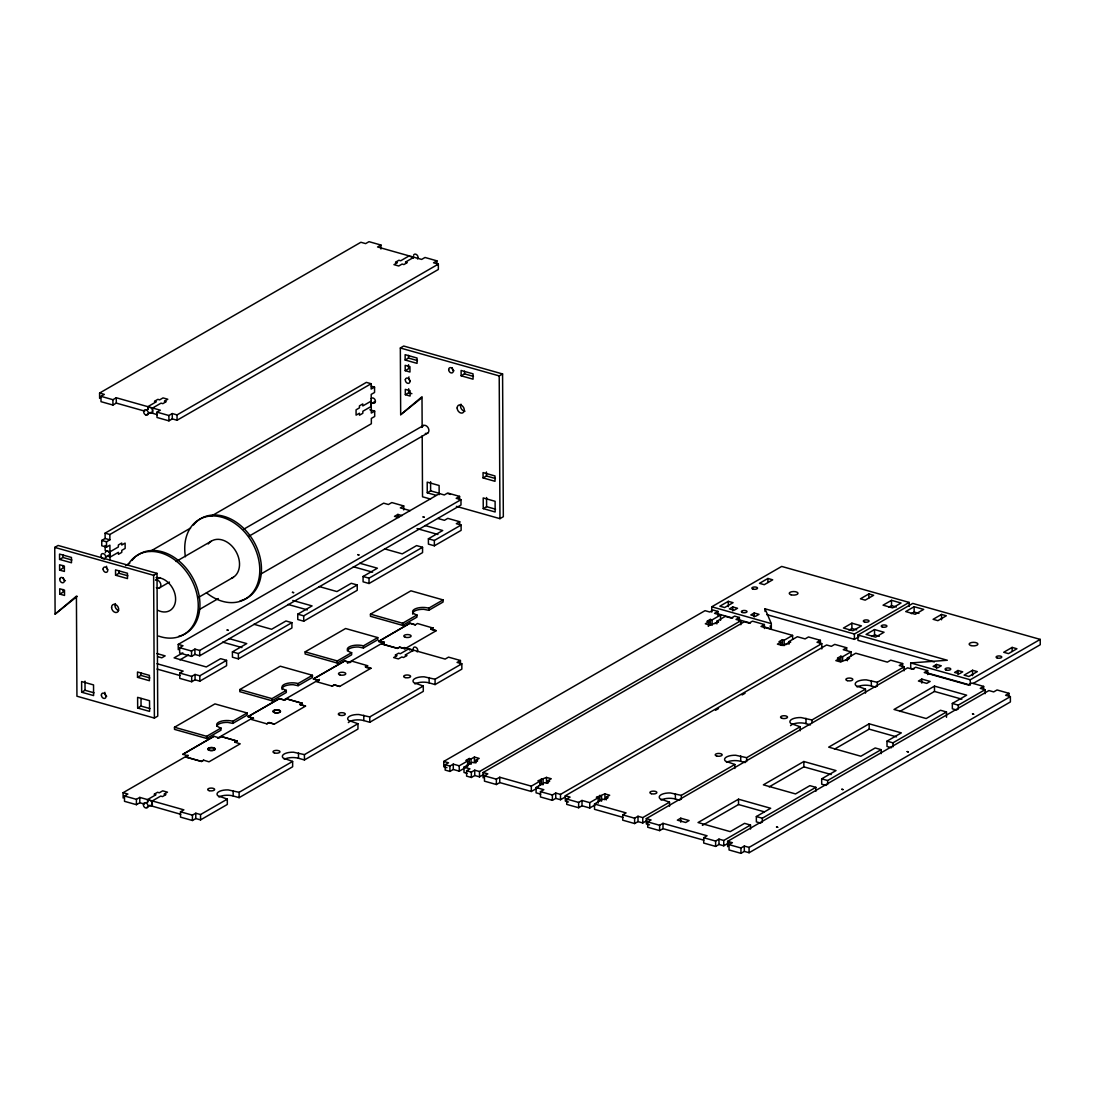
<?xml version="1.0" encoding="UTF-8"?>
<svg xmlns="http://www.w3.org/2000/svg" width="1095" height="1095" viewBox="0 0 1095 1095"><rect width="100%" height="100%" fill="white"/><g stroke="black" fill="none" stroke-linecap="round" stroke-linejoin="round"><path stroke-width="1.5" d="M55.106 614.117L76.417 596.145L76.937 696.215L154.381 718.074L157.748 716.13L157.009 573.369L58.117 545.461L54.75 547.404L55.106 614.117L77.28 596.31M456.396 506.369L499.963 518.66L503.33 516.717L502.578 373.956L403.699 346.034L400.332 347.991L400.674 414.704L421.999 396.732L422.15 427.269M421.602 397.964L400.674 414.704M99.618 398.388L99.59 393.05L360.885 242.269L365.648 243.61L369.015 241.666L380.937 245.034L380.95 249.03M144.718 411.118L116.303 403.097L112.936 405.041L101.014 401.673L100.986 396.335L104.353 394.392L99.59 393.05M100.986 396.335L112.908 399.702L116.275 397.759L160.349 410.201L156.982 412.144L157.009 417.482L168.931 420.85L172.298 418.892L177.061 420.247L438.356 269.466L438.328 264.128L433.552 262.786L436.932 260.843L436.946 264.839M380.937 245.034L377.57 246.977L421.643 259.419L425.011 257.476L436.932 260.843M409.133 255.888L400.702 260.761L398.922 260.254L395.541 262.198L397.334 262.704L393.967 264.648L398.731 265.989L402.098 264.046L403.891 264.552L407.258 262.608L405.465 262.102L413.896 257.229M146.046 415.005L150.261 412.678M156.982 412.144L168.89 415.511L172.271 413.554L177.034 414.909L438.328 264.128M59.568 559.422L71.49 562.775L71.462 557.451L59.541 554.084L59.568 559.422L62.949 557.478L71.873 559.997M109.993 560.517L109.911 545.173L106.53 547.117L101.767 545.775L101.739 540.437L105.12 538.494L105.093 533.155L366.373 382.374L371.137 383.729L371.164 389.053L374.545 387.11L374.572 392.448L371.191 394.392L371.301 413.075L374.668 411.131L374.695 416.47L371.328 418.413L371.356 423.751L210.993 516.279M405.15 360.009L417.058 363.362L417.031 358.024L405.123 354.671L405.15 360.009L408.517 358.065L417.455 360.583M105.093 533.155L109.856 534.497L371.137 383.729M101.739 540.437L106.502 541.779L109.883 539.835L109.856 534.497M59.623 570.098L64.386 571.439L64.359 566.101L59.595 564.76L59.623 570.098L63.004 568.141L62.99 565.485M405.205 370.685L409.968 372.026L409.941 366.688L405.177 365.347L405.205 370.685L408.572 368.728L408.558 364.731M371.232 401.071L362.801 405.93L362.787 403.932L359.42 405.875L359.434 407.874L356.067 409.817L356.094 415.156L359.461 413.212L359.475 415.21L362.842 413.267L362.828 411.268L371.26 406.409M105.654 556.917L109.952 554.508M375.366 401.276L371.246 403.74M109.965 557.177L118.397 552.318L118.411 554.316L121.778 552.373L121.764 550.374L125.145 548.431L125.117 543.093L121.737 545.036L121.737 543.038L118.356 544.981L118.37 546.98L109.938 551.839L105.175 550.498L105.147 545.502M59.76 594.106L64.523 595.447L64.495 590.123L59.719 588.768L59.76 594.106L63.127 592.162L63.113 589.493M405.328 394.693L410.091 396.034L410.064 390.696L405.301 389.355L405.328 394.693L408.695 392.749L411.884 393.653M125.555 565.581L129.785 563.145M150.07 551.442L190.571 528.064M115.564 575.217L127.485 578.584L127.458 573.246L115.536 569.893L115.564 575.217L118.944 573.274L127.869 575.806M461.146 375.804L473.054 379.171L473.026 373.833L461.118 370.466L461.146 375.804L464.513 373.86L473.451 376.393M176.131 561.489L211.171 541.272M54.75 547.404L153.628 575.313L157.009 573.369M400.332 347.991L499.211 375.9L502.578 373.956M155.49 580.117L159.925 577.558M243.596 529.282L423.519 425.449M159.09 588.07L169.465 582.088M248.674 536.372L427.858 432.963M198.318 597.514L233.344 577.298M199.139 609.641L218.329 598.568M261.144 573.862L383.661 503.166L388.424 504.508L391.805 502.564L403.713 505.931L403.74 509.928M403.713 505.931L400.346 507.875L410.132 510.64M81.673 692.232L93.595 695.585L93.54 684.909L81.619 681.555L81.673 692.232L85.054 690.274L93.992 692.807M439.163 494.653L439.109 485.496L427.201 482.142L427.255 492.805L430.622 490.861L439.56 493.393M402.043 515.594L397.868 514.417L394.501 516.361L398.662 517.538M178.266 649.732L178.239 644.394L439.519 493.612L444.296 494.967L447.663 493.024L459.571 496.377L459.599 500.388M459.571 496.377L456.204 498.321L460.968 499.676L460.995 505.014L199.714 655.782L194.937 654.44L191.57 656.384L179.662 653.017L179.635 647.692L183.002 645.735L178.239 644.394M137.518 677.34L149.426 680.707L149.399 675.369L137.491 672.001L137.518 677.34L140.885 675.396L149.823 677.914M483.087 477.926L495.008 481.294L494.981 475.955L483.059 472.588L483.087 477.926L486.467 475.983L495.392 478.501M182.797 652.866L174.119 657.862L206.284 666.951L220.615 658.67L226.569 660.353L226.597 665.692L199.837 681.131L195.074 679.79L191.707 681.733L179.785 678.38L179.758 673.042L183.139 671.098L157.009 663.721M179.635 647.692L191.543 651.046L194.91 649.102L199.687 650.444L460.968 499.676M179.936 659.861L188.6 654.865M253.917 624.259L271.615 629.255L285.946 620.988L291.9 622.658L291.927 627.996L238.409 658.889L232.441 657.205L232.414 651.867L246.745 643.6L229.06 638.604M319.247 586.564L336.931 591.56L351.262 583.293L357.216 584.963L357.244 590.301L303.726 621.193L297.772 619.51L297.744 614.172L312.075 605.905L292.776 600.457M384.564 548.869L402.262 553.865L416.593 545.597L422.547 547.281L422.574 552.605L369.042 583.498L363.088 581.815L363.061 576.476L377.392 568.209L359.707 563.213M459.722 524.395L459.708 521.726L456.341 523.684L461.104 525.025L461.132 530.363L434.373 545.803L428.419 544.119L428.391 538.781L442.708 530.514L425.024 525.518M179.758 673.042L191.68 676.395L195.047 674.452L199.81 675.793L226.569 660.353M137.669 708.027L149.591 711.394L149.536 700.718L137.614 697.351L137.669 708.027L141.05 706.083L149.988 708.602M483.251 508.614L495.159 511.981L495.104 501.305L483.196 497.938L483.251 508.614L486.618 506.67L495.556 509.189M232.414 651.867L238.368 653.551L291.9 622.658M297.744 614.172L303.698 615.855L357.216 584.963M363.061 576.476L369.015 578.16L422.547 547.281M428.391 538.781L434.345 540.465L461.104 525.025M247.114 712.982L232.783 721.249A10.211 4.134 -0.3 0 0 218.548 722.303A10.211 4.134 -0.3 0 0 220.985 728.052L220.998 730.187L206.668 738.454L174.502 729.379L174.488 727.244L214.948 703.893L247.114 712.982L247.128 715.117L232.797 723.384L227.828 722.399A10.211 4.134 -0.3 0 0 216.714 726.19M312.431 675.286L298.1 683.554A10.211 4.134 -0.3 0 0 283.865 684.608A10.211 4.134 -0.3 0 0 286.301 690.356L286.315 692.492L271.984 700.773L239.819 691.684L239.805 689.549L280.265 666.212L312.431 675.286L312.445 677.422L298.114 685.689L293.159 684.703A10.211 4.134 -0.3 0 0 282.14 689.563M377.761 637.591L363.43 645.858A10.211 4.134 -0.3 0 0 349.182 646.912A10.211 4.134 -0.3 0 0 351.632 652.675L351.632 654.81L337.315 663.077L305.149 653.989L305.135 651.853L345.596 628.516L377.761 637.591L377.761 639.726L363.444 647.994L358.476 647.008A10.211 4.134 -0.3 0 0 347.361 650.8M443.078 599.896L428.747 608.163A10.211 4.134 -0.3 0 0 414.512 609.217A10.211 4.134 -0.3 0 0 416.949 614.979L416.962 617.115L402.632 625.382L370.466 616.293L370.452 614.158L410.912 590.821L443.078 599.896L443.092 602.031L428.761 610.298L423.806 609.313A10.211 4.134 -0.3 0 0 412.788 614.186M174.488 727.244L206.654 736.319L220.985 728.052M239.805 689.549L271.971 698.637L286.301 690.356M305.135 651.853L337.301 660.942L351.632 652.675M370.452 614.158L402.618 623.247L416.949 614.979M234.836 742.177L240.202 743.834L209.008 761.819L203.643 760.176L201.548 761.531L186.054 757.151L188.162 755.81L182.797 754.291L213.99 736.292L219.342 737.948L221.45 736.593L236.944 740.973L234.836 742.314L236.944 740.973M248.127 716.595L279.307 698.596L284.673 700.116L279.307 698.733L248.127 716.595L253.479 718.252L248.127 716.732M313.444 678.9L318.809 680.556L313.444 678.9L344.638 660.915L349.989 662.42L352.097 661.202L367.591 665.705C358.955 667.772 380.841 669.88 365.484 666.8M182.797 754.428L213.99 736.292M313.444 679.037L344.638 661.038L349.989 662.557M123.133 798.036L123.105 792.698L188.053 755.221M217.577 738.181L253.013 717.745M284.002 699.856L319.439 679.406M347.485 663.228L384.386 641.93M253.479 718.115L251.371 719.456L266.865 723.836L268.973 722.618L274.339 724.137L305.519 706.138L300.153 704.619L305.519 706.001M284.673 700.252L286.781 698.897L302.261 703.277L300.153 704.619L302.261 703.277M318.809 680.419L316.701 681.761L332.182 686.141L334.29 684.922L339.655 686.442L370.835 668.306M430.8 629.228L432.908 627.887L430.8 629.228L436.166 630.747L404.972 648.746L399.62 647.227L397.512 648.445L382.018 644.079C390.573 641.643 368.851 640.164 384.126 642.724M415.32 624.862L409.954 623.219L378.774 641.341L409.954 623.219L415.32 624.862L417.428 623.507L432.908 628.024M144.458 804.058L139.804 802.745L136.437 804.688L124.515 801.335L124.488 795.997L127.869 794.053L123.105 792.698M186.054 757.028L201.548 761.395L203.643 760.176M274.339 724.137L268.973 722.481L266.865 723.836M332.182 686.141L334.29 684.786L339.655 686.442M382.018 643.942L397.512 648.308L399.62 647.09L404.972 648.746M365.484 666.923L367.591 665.705M124.488 795.997L136.41 799.35L139.777 797.406L183.864 809.848L180.483 811.792L180.511 817.13L192.433 820.497L195.8 818.554L200.563 819.895L227.322 804.455L227.295 799.117L217.96 795.805A10.211 4.134 -0.3 0 1 228.184 789.906L239.107 792.315L292.625 761.422L292.652 766.76L239.134 797.653L233.18 795.969A10.211 4.134 -0.3 0 0 218.932 797.023M408.818 648.815L400.387 653.688L398.594 653.181L395.227 655.125L397.006 655.631L393.639 657.575L398.402 658.916L401.783 656.973L403.562 657.479L406.943 655.535L405.15 655.029L413.582 650.17M147.127 807.124L149.933 805.605M180.483 811.792L192.405 815.159L195.772 813.215L200.536 814.557L227.295 799.117M460.461 664.501L460.434 660.49L457.067 662.434L461.83 663.789L461.857 669.127L435.098 684.567L429.144 682.883A10.211 4.134 -0.3 0 0 414.895 683.937M292.625 761.422L283.29 758.11A10.211 4.134 -0.3 0 1 293.515 752.21L304.424 754.619L357.942 723.727L357.969 729.065L304.451 759.957L298.497 758.274A10.211 4.134 -0.3 0 0 284.262 759.328M357.942 723.727L348.607 720.414A10.211 4.134 -0.3 0 1 358.832 714.515L369.74 716.924L423.272 686.031L423.3 691.369L369.768 722.262L363.814 720.578A10.211 4.134 -0.3 0 0 348.333 722.59M423.272 686.031L413.937 682.719A10.211 4.134 -0.3 0 1 424.148 676.819L435.071 679.228L461.83 663.789M446.952 767.677L443.776 766.774L443.749 761.449L705.029 610.668L709.793 612.009L713.173 610.066L717.937 611.407L717.95 615.417M711.764 612.132L711.736 606.794L781.693 566.43L909.165 602.414L909.192 606.411M475.805 763.023L475.791 760.354L479.172 758.411L474.409 757.056L471.028 758.999L469.249 758.506L465.868 760.45L467.661 760.957L467.688 766.281L459.257 771.154L453.303 769.47L449.935 771.414L445.159 770.072L445.131 764.734L448.512 762.791L443.749 761.449M728.298 601.333L719.867 606.192L724.644 607.547L733.061 602.674L728.298 601.333L728.326 606.671M767.91 578.475L759.492 583.334L764.255 584.689L772.687 579.816L767.91 578.475L767.937 582.472M445.131 764.734L449.908 766.076L453.275 764.132L459.229 765.816L467.661 760.957M717.937 611.407L714.57 613.351L720.524 615.034L720.551 620.372M720.524 615.034L712.092 619.907L710.299 619.4L706.932 621.344L708.725 621.85L708.739 625.847M732.774 606.945L729.407 608.888L734.17 610.23L737.537 608.286L732.774 606.945L732.801 610.942M708.725 621.85L705.344 623.794L710.107 625.135L718.648 621.755L716.855 621.248L716.869 623.917M467.017 765.131L469.276 763.831L469.249 758.506M708.082 626.025L710.327 624.739L710.299 619.4M467.004 773.344L464.02 772.495L463.993 767.157L472.424 762.298L474.217 762.804L477.584 760.861L475.791 760.354M716.855 621.248L725.287 616.389L731.241 618.059L734.608 616.115L739.385 617.471L739.399 621.467M714.926 623.616L717.731 622.001M483.744 774.425L479.514 776.861L474.751 775.52L471.37 777.464L466.607 776.122L466.579 770.784L469.947 768.841L463.993 767.157M466.579 770.784L471.343 772.126L474.724 770.182L479.487 771.537L740.768 620.755L740.795 624.752M739.385 617.471L736.004 619.414L740.768 620.755M754.222 612.995L750.841 614.938L755.618 616.28L758.986 614.336L754.222 612.995L754.236 616.991M483.087 777.874L483.059 772.536L744.34 621.768L749.103 623.11L752.484 621.166L764.392 624.52L764.419 628.53M538.357 787.442L531.335 791.493L499.758 782.583L496.391 784.526L484.469 781.159L484.442 775.835L487.822 773.878L483.059 772.536M484.442 775.835L496.363 779.188L499.731 777.245L531.308 786.155L539.726 781.296L539.753 785.293M764.392 624.52L761.025 626.463L792.588 635.387L792.616 639.384M547.883 783.363L547.87 780.694L551.237 778.75L546.473 777.409L537.946 780.79L539.726 781.296M792.588 635.387L784.171 640.246L782.377 639.74L779.01 641.684L780.79 642.19L780.803 644.859M780.79 642.19L777.423 644.134L782.186 645.475L790.713 642.094L788.934 641.588L788.947 644.257M868.869 593.928L860.437 598.801L865.201 600.142L873.632 595.283L868.869 593.928L868.882 597.938M539.096 785.485L541.341 784.184L543.134 784.691L543.106 779.353M540.738 794.149L536.098 792.835L536.071 787.497L544.502 782.638L546.282 783.144L549.663 781.2L547.87 780.694M788.934 641.588L797.352 636.729L805.099 638.905L808.48 636.962L820.388 640.329L820.415 644.325M785.594 644.777L788.4 643.148M564.952 797.174L560.517 799.733L555.754 798.392L552.386 800.336L540.465 796.968L540.437 791.63L543.818 789.687L536.071 787.497M540.437 791.63L552.359 794.997L555.726 793.054L560.489 794.395L821.784 643.614L821.811 648.952M820.388 640.329L817.021 642.272L821.784 643.614M851.883 623.178L843.465 628.037L852.991 630.734L861.423 625.875L851.883 623.178L851.91 628.516L849.104 630.145M891.508 600.32L883.076 605.179L892.603 607.876L901.034 603.016L891.508 600.32L891.535 605.658L888.716 607.273M568.51 801.992L565.335 801.088L565.307 795.75L826.602 644.982L831.365 646.324L834.732 644.38L846.654 647.747L846.668 650.416M715.528 710.285L718.471 708.588M742.095 694.955L745.052 693.258M595.379 804.743L589.767 807.987L582.02 805.797L578.653 807.74L566.731 804.387L566.704 799.049L570.071 797.105L565.307 795.75M765.049 611.475L765.035 608.806L854.387 634.019L909.165 602.414M934.336 661.928L857.987 640.37L857.96 635.032L912.751 603.413L1040.223 639.398L1040.25 644.736L973.209 683.431M766.678 614.596L854.415 639.357L858.85 636.797M874.522 629.57L866.09 634.429L875.63 637.126L884.048 632.253L874.522 629.57L874.549 634.908L871.743 636.524M914.133 606.712L905.716 611.571L915.242 614.268L923.674 609.395L914.133 606.712L914.161 612.05L911.355 613.665M566.704 799.049L578.625 802.416L581.992 800.459L589.74 802.649L598.157 797.79L598.185 803.128M846.654 647.747L843.273 649.691L851.02 651.867L851.048 655.878M606.315 799.856L606.301 797.187L609.669 795.244L604.905 793.889L596.378 797.283L598.157 797.79M851.02 651.867L842.589 656.74L840.809 656.233L837.442 658.177L839.222 658.684L839.235 661.353M839.222 658.684L835.855 660.627L840.618 661.969L849.145 658.588L847.366 658.081L847.379 660.75M597.528 801.964L599.773 800.678L599.745 795.34M622.945 817.349L594.53 809.328L594.503 803.99L602.934 799.131L604.714 799.637L608.081 797.694L606.301 797.187M847.366 658.081L855.784 653.222L887.361 662.133L890.728 660.189L902.65 663.543L902.663 667.553M845.436 660.449L849.652 658.027M941.536 614.446L933.118 619.305L937.881 620.66L946.313 615.787L941.536 614.446L941.563 619.784M647.008 820.511L642.779 822.947L638.015 821.606L634.648 823.549L622.726 820.182L622.699 814.858L626.066 812.901L594.503 803.99M622.699 814.858L634.607 818.211L637.988 816.268L642.751 817.609L669.51 802.17L669.538 806.18M902.65 663.543L899.269 665.486L904.046 666.841L904.059 670.838M669.51 802.17L660.175 798.857A10.211 4.134 -0.3 0 1 670.4 792.958L681.309 795.367L734.841 764.474L734.854 768.485M734.841 764.474L725.506 761.162A10.211 4.134 -0.3 0 1 735.717 755.263L746.639 757.672L800.158 726.779L800.171 730.789M800.158 726.779L790.823 723.466A10.211 4.134 -0.3 0 1 801.047 717.567L811.956 719.976L865.474 689.083L865.502 693.094M865.474 689.083L856.139 685.771A10.211 4.134 -0.3 0 1 866.364 679.872L877.273 682.281L904.046 666.841M649.513 824.85L646.337 823.96L646.296 818.622L907.591 667.841L912.354 669.182L915.735 667.238L927.643 670.605L927.67 674.602M703.825 840.18L663.009 828.669L659.642 830.612L647.72 827.245L647.692 821.907L651.073 819.963L646.296 818.622M936.499 664.446L933.132 666.39L937.895 667.731L941.262 665.787L936.499 664.446L936.526 668.443M647.692 821.907L659.614 825.274L662.981 823.33L707.069 835.772L703.688 837.716L703.715 843.054L715.637 846.408L719.004 844.464L723.768 845.805L729.407 842.561M927.643 670.605L924.276 672.549L968.35 684.991L971.73 683.047L983.638 686.414L983.652 690.411M680.734 818.198L677.367 820.141L685.703 822.496L689.083 820.552L680.734 818.198L680.761 822.194M921.798 679.092L918.431 681.035L926.767 683.389L930.134 681.446L921.798 679.092L921.826 683.102M957.947 670.496L954.58 672.439L959.343 673.795L962.71 671.837L957.947 670.496L957.961 674.506M760.847 823.139L756.371 821.88L756.344 816.541L770.675 808.274L738.509 799.199L698.049 822.537L730.214 831.625L744.545 823.358L750.499 825.028L750.527 829.038M826.164 785.443L821.702 784.184L821.674 778.846L836.005 770.579L803.839 761.504L763.379 784.841L795.545 793.93L809.876 785.662L815.83 787.332L815.843 791.343M891.494 747.748L887.018 746.489L886.991 741.151L901.322 732.884L869.156 723.809L828.696 747.146L860.862 756.234L875.192 747.967L881.146 749.651L881.174 753.647M956.811 710.053L952.349 708.793L952.321 703.455L966.639 695.188L934.473 686.113L894.026 709.464L926.192 718.539L940.509 710.272L946.477 711.955L946.504 717.293M702.415 825.37L738.536 804.538L764.269 811.792M769.183 786.853L803.867 766.842L831.201 774.548M834.499 749.158L869.184 729.147L896.531 736.867M899.83 711.463L934.5 691.451L961.848 699.171M972.538 670.277L964.106 675.136L968.87 676.477L977.301 671.618L972.538 670.277L972.565 675.601M1012.15 647.405L1003.718 652.278L1008.481 653.619L1016.913 648.76L1012.15 647.405L1012.163 651.415M913.942 669.196L910.725 668.292L910.698 662.954L970.266 679.776L1040.223 639.398M703.688 837.716L715.61 841.069L718.977 839.126L723.74 840.481L750.499 825.028M983.638 686.414L980.271 688.358L985.035 689.699L985.048 693.696M756.344 816.541L762.298 818.225L815.83 787.332M821.674 778.846L827.628 780.53L881.146 749.651M886.991 741.151L892.945 742.834L946.477 711.955M952.321 703.455L958.276 705.139L985.035 689.699M727.655 846.681L727.627 841.343L988.922 690.562L993.685 691.903L997.066 689.959L1008.974 693.327L1009.001 697.323M1008.974 693.327L1005.607 695.27L1010.37 696.612L1010.398 701.95L749.103 852.731L744.34 851.39L740.973 853.334L729.051 849.966L729.024 844.628L732.404 842.685L727.627 841.343M729.024 844.628L740.945 847.995L744.313 846.052L749.076 847.393L1010.37 696.612M910.698 662.954L947.312 660.258L857.96 635.032M371.369 386.22L374.545 387.11M369.905 409.79L374.668 411.131M891.535 605.658L896.299 607M914.161 612.05L918.938 613.392M149.851 412.459L157.283 414.663M427.255 492.805L436.193 495.337M430.581 499.074L422.519 496.801L422.205 435.742M851.91 628.516L856.687 629.858M874.549 634.908L879.312 636.25M459.708 521.726L447.8 518.373L444.419 520.317L437.89 518.469M711.736 606.794L771.304 623.616L771.332 628.954L763.283 626.682M417.003 528.584L437.918 534.497M718.197 613.953L732.692 618.045M739.139 619.866L750.404 623.041M926.822 672.836L970.293 685.1L970.266 679.776M857.111 686.989A10.211 4.134 -0.3 0 1 871.346 685.935L875.822 687.195M353.302 566.731L372.601 572.179M790.549 725.643A10.211 4.134 -0.3 0 1 806.029 723.631L810.492 724.89M430.8 629.105L436.166 630.611M105.12 538.494L109.883 539.835M287.971 604.426L307.271 609.874M460.434 660.49L448.526 657.137L445.145 659.08L404.164 647.515M726.464 762.38A10.211 4.134 -0.3 0 1 740.713 761.326L745.175 762.585M222.655 642.122L241.954 647.569M661.147 800.075A10.211 4.134 -0.3 0 1 675.382 799.021L679.844 800.281M156.804 653.523L165.153 655.878L161.773 657.821L157.612 656.644M302.261 703.401L286.781 698.897M157.037 669.059L179.895 675.505M236.944 741.096L221.45 736.593M149.536 805.386L180.73 814.297M765.035 608.806L771.304 623.616M770.072 625.984L771.332 628.954M958.276 705.139L958.289 709.149M934.473 686.113L934.5 691.451M892.945 742.834L892.972 746.831M877.273 682.281L877.3 686.278M871.319 680.597L871.346 685.935M869.156 723.809L869.184 729.147M854.387 634.019L854.415 639.357M842.589 656.74L842.616 660.737M840.809 656.233L840.837 661.572M827.628 780.53L827.642 784.526M811.956 719.976L811.97 722.645M806.002 718.293L806.029 723.631M803.839 761.504L803.867 766.842M784.171 640.246L784.198 645.585L782.405 645.078L782.377 639.74M762.298 818.225L762.325 822.222M749.076 847.393L749.103 852.731M746.639 757.672L746.653 761.668M744.313 846.052L744.34 851.39M740.685 755.988L740.713 761.326M740.945 847.995L740.973 853.334M738.509 799.199L738.536 804.538M723.74 840.481L723.768 845.805M718.977 839.126L719.004 844.464M715.61 841.069L715.637 846.408M712.092 619.907L712.12 625.245M681.309 795.367L681.336 799.364M675.355 793.683L675.382 799.021M662.981 823.33L663.009 828.669M659.614 825.274L659.642 830.612M642.751 817.609L642.779 822.947M637.988 816.268L638.015 821.606M634.607 818.211L634.648 823.549M604.905 793.889L604.933 799.227M601.538 795.846L601.566 801.184M589.74 802.649L589.767 807.987M581.992 800.459L582.02 805.797M578.625 802.416L578.653 807.74M560.489 794.395L560.517 799.733M555.726 793.054L555.754 798.392M552.359 794.997L552.386 800.336M546.473 777.409L546.501 782.733M541.313 778.846L541.341 784.184M531.308 786.155L531.335 791.493M499.211 375.9L499.963 518.66M499.731 777.245L499.758 782.583M496.363 779.188L496.391 784.526M486.44 471.986L486.467 475.983M486.577 497.527L486.618 506.67M479.487 771.537L479.514 776.861M474.724 770.182L474.751 775.52M474.409 757.056L474.436 762.394M471.343 772.126L471.37 777.464M471.028 758.999L471.055 764.337M464.499 371.191L464.513 373.86M459.229 765.816L459.257 771.154M453.275 764.132L453.303 769.47M449.908 766.076L449.935 771.414M434.345 540.465L434.373 545.803M435.071 679.228L435.098 684.567M430.581 481.718L430.622 490.861M428.747 608.163L428.761 610.298M429.117 677.545L429.144 682.883M408.503 355.396L408.517 358.065M408.681 388.752L408.695 392.749M402.618 623.247L402.632 625.382M397.868 514.417L397.882 517.086M369.015 578.16L369.042 583.498M369.74 716.924L369.768 722.262M363.43 645.858L363.444 647.994M363.786 715.24L363.814 720.578M337.301 660.942L337.315 663.077M303.698 615.855L303.726 621.193M304.424 754.619L304.451 759.957M298.1 683.554L298.114 685.689M298.47 752.936L298.497 758.274M271.971 698.637L271.984 700.773M238.368 653.551L238.409 658.889M239.107 792.315L239.134 797.653M232.783 721.249L232.797 723.384M233.139 790.631L233.18 795.969M206.654 736.319L206.668 738.454M199.687 650.444L199.714 655.782M199.81 675.793L199.837 681.131M200.536 814.557L200.563 819.895M194.91 649.102L194.937 654.44M195.047 674.452L195.074 679.79M195.772 813.215L195.8 818.554M191.543 651.046L191.57 656.384M191.68 676.395L191.707 681.733M192.405 815.159L192.433 820.497M177.034 414.909L177.061 420.247M172.271 413.554L172.298 418.892M168.89 415.511L168.931 420.85M153.628 575.313L154.381 718.074M152.643 413.349L152.616 408.011L161.033 403.152L162.826 403.658L166.194 401.701L164.414 401.208L167.781 399.251L163.018 397.909L159.651 399.853L157.858 399.346L154.491 401.304L156.27 401.797L147.839 406.669L147.852 409.338M152.314 806.276L152.287 800.938L160.719 796.079L162.498 796.585L165.879 794.641L164.086 794.135L167.467 792.191L162.69 790.836L159.322 792.794L157.543 792.287L154.162 794.231L155.955 794.737L147.524 799.596L147.538 802.265M140.872 672.727L140.885 675.396M141.009 698.459L141.05 706.083M139.777 797.406L139.804 802.745M136.41 799.35L136.437 804.688M118.917 570.604L118.944 573.274M116.275 397.759L116.303 403.097M112.908 399.702L112.936 405.041M106.502 541.779L106.53 547.117M84.999 681.131L85.054 690.274M62.935 554.809L62.949 557.478M410.228 380.964A2.847 2.122 60 0 1 408.983 376.872M465.033 411.172A4.38 3.258 60 0 1 461.269 408.681A4.38 3.258 60 0 1 460.981 404.178M453.987 370.781A2.847 2.122 60 0 1 452.057 367.687M448.115 493.777A2.847 2.122 60 0 1 450.428 494.434M150.316 800.486A2.847 2.122 60 0 1 152.246 803.593A2.847 2.122 60 0 1 150.344 805.619M147.592 802.279A2.847 2.122 60 0 1 149.509 800.267M413.102 649.075A2.847 2.122 60 0 1 413.239 648.226M413.636 647.556A2.847 2.122 60 0 1 415.005 647.049L415.813 647.282A2.847 2.122 60 0 1 417.209 651.908M409.421 649.992A2.847 2.122 60 0 1 410.789 649.486M412.363 650.238A2.847 2.122 60 0 1 412.979 650.991M413.554 255.299A2.847 2.122 60 0 1 415.333 254.122L416.141 254.355A2.847 2.122 60 0 1 417.537 258.967M410.351 256.654A2.847 2.122 60 0 1 411.118 256.558M411.925 256.777A2.847 2.122 60 0 1 413.308 258.064M150.631 407.559A2.847 2.122 60 0 1 152.561 410.666A2.847 2.122 60 0 1 150.658 412.678M147.921 409.352A2.847 2.122 60 0 1 149.823 407.326M107.584 556.438A2.847 2.122 60 0 0 109.87 554.932L109.856 554.029A2.847 2.122 60 0 0 107.556 551.237A2.847 2.122 60 0 0 105.284 552.742M370.863 402.33A2.847 2.122 60 0 1 371.15 403.261L371.15 404.164A2.847 2.122 60 0 1 370.876 404.931M373.094 403.234A2.847 2.122 60 0 0 375.366 401.728L375.366 400.825A2.847 2.122 60 0 0 373.463 398.183A2.847 2.122 60 0 0 371.054 398.758M65.44 580.761A2.847 2.122 60 0 1 63.14 577.968M118.534 610.462A4.38 3.258 60 0 1 115.413 603.591M107.652 569.674A2.847 2.122 60 0 1 106.612 566.252M106.694 696.283A2.847 2.122 60 0 1 104.887 692.327M421.862 427.42A4.38 3.258 60 0 1 425.928 425.654A4.38 3.258 60 0 1 428.884 430.773A4.38 3.258 60 0 1 425.339 433.428M156.339 579.967A4.38 3.258 60 0 1 160.869 585.1A4.38 3.258 60 0 1 156.38 587.7M185.438 556.753A45.976 34.26 60 0 1 222.819 517.483A45.976 34.26 60 0 1 258.844 579.2A45.976 34.26 60 0 1 206.476 592.806M193.445 525.039A45.976 34.26 60 0 1 252.712 539.684A45.976 34.26 60 0 1 240.12 600.854M208.214 543.969A21.161 15.768 60 0 1 234.782 549.594A21.161 15.768 60 0 1 231.592 578.228M135.999 556.383A45.976 34.26 60 0 1 193.103 578.53A45.976 34.26 60 0 1 178.594 636.359M131.92 560.544A45.976 34.26 60 0 1 134.904 557.328M156.037 577.626A18.245 13.592 60 0 1 175.583 597.938A18.245 13.592 60 0 1 158.022 610.38M127.732 565.266A45.976 34.26 60 0 1 173.599 559.093A45.976 34.26 60 0 1 197.483 613.884A45.976 34.26 60 0 1 158.583 636.072M227.144 630.022L228.266 630.337L227.144 630.022M292.461 592.327L293.597 592.641L292.461 592.327M357.778 554.631L358.914 554.96L357.778 554.631M423.108 516.936L424.244 517.264L423.108 516.936M776.533 826.971L777.669 827.286L776.533 826.971M841.863 789.276L842.999 789.591L841.863 789.276M907.18 751.581L908.316 751.895L907.18 751.581M972.511 713.885L973.633 714.2L972.511 713.885M146.415 409.995L145.608 409.763A2.847 2.122 60 0 0 143.705 411.788A2.847 2.122 60 0 0 145.635 414.882L146.443 415.114A2.847 2.122 60 0 0 148.345 413.089A2.847 2.122 60 0 0 146.415 409.995M146.1 802.922L145.293 802.69A2.847 2.122 60 0 0 143.377 804.715A2.847 2.122 60 0 0 145.32 807.823L146.128 808.042A2.847 2.122 60 0 0 148.03 806.029A2.847 2.122 60 0 0 146.1 802.922M105.654 557.369L105.64 556.465A2.847 2.122 60 0 0 103.341 553.673A2.847 2.122 60 0 0 101.069 555.179L101.069 556.082A2.847 2.122 60 0 0 103.368 558.874A2.847 2.122 60 0 0 105.654 557.369M945.902 669.935A2.847 1.15 -0.3 0 0 950.665 669.415A2.847 1.15 -0.3 0 0 947.202 668.005A2.847 1.15 -0.3 0 0 945.902 669.935M970.991 645.571A4.38 1.779 -0.3 0 0 977.876 644.257A4.38 1.779 -0.3 0 0 971.676 642.505A4.38 1.779 -0.3 0 0 970.991 645.571M997.299 658.027A2.847 1.15 -0.3 0 0 1001.774 657.178A2.847 1.15 -0.3 0 0 997.75 656.042A2.847 1.15 -0.3 0 0 997.299 658.027M882.433 627.052A2.847 1.15 -0.3 0 0 886.909 626.203A2.847 1.15 -0.3 0 0 882.885 625.067A2.847 1.15 -0.3 0 0 882.433 627.052M791.083 594.79A4.38 1.779 -0.3 0 0 797.981 593.476A4.38 1.779 -0.3 0 0 791.781 591.724A4.38 1.779 -0.3 0 0 791.083 594.79M742.177 612.433A2.847 1.15 -0.3 0 0 746.941 611.9A2.847 1.15 -0.3 0 0 743.464 610.504A2.847 1.15 -0.3 0 0 742.177 612.433M753.059 589.096A2.847 1.15 -0.3 0 0 757.535 588.234A2.847 1.15 -0.3 0 0 753.511 587.098A2.847 1.15 -0.3 0 0 753.059 589.096M864.557 622.015A2.847 1.15 -0.3 0 0 869.033 621.152A2.847 1.15 -0.3 0 0 865.009 620.016A2.847 1.15 -0.3 0 0 864.557 622.015M781.994 718.32A3.504 1.423 -0.3 0 0 787.51 717.28A3.504 1.423 -0.3 0 0 782.555 715.87A3.504 1.423 -0.3 0 0 781.994 718.32M651.347 793.711A3.504 1.423 -0.3 0 0 656.863 792.657A3.504 1.423 -0.3 0 0 651.908 791.261A3.504 1.423 -0.3 0 0 651.347 793.711M716.678 756.015A3.504 1.423 -0.3 0 0 722.18 754.961A3.504 1.423 -0.3 0 0 717.225 753.565A3.504 1.423 -0.3 0 0 716.678 756.015M847.311 680.638A3.504 1.423 -0.3 0 0 852.827 679.584A3.504 1.423 -0.3 0 0 847.872 678.188A3.504 1.423 -0.3 0 0 847.311 680.638M457.149 407.983A4.38 3.258 60 0 0 462.528 412.966A4.38 3.258 60 0 0 462.487 406.04A4.38 3.258 60 0 0 457.149 407.983M405.342 379.595A2.847 2.122 60 0 0 408.449 383.359A2.847 2.122 60 0 0 409.119 379.116A2.847 2.122 60 0 0 405.342 379.595M448.676 369.631A2.847 2.122 60 0 0 452.18 372.861A2.847 2.122 60 0 0 452.153 368.358A2.847 2.122 60 0 0 448.676 369.631M274.708 712.653A3.655 1.478 -0.3 0 0 280.457 711.558A3.655 1.478 -0.3 0 0 275.297 710.094A3.655 1.478 -0.3 0 0 274.708 712.516A3.655 1.478 -0.3 0 0 280.457 711.421A3.655 1.478 -0.3 0 0 275.297 709.971A3.655 1.478 -0.3 0 0 274.708 712.653M340.039 674.958A3.655 1.478 -0.3 0 0 345.774 673.863A3.655 1.478 -0.3 0 0 340.613 672.398A3.655 1.478 -0.3 0 0 340.039 674.958M405.355 637.263A3.655 1.478 -0.3 0 0 411.104 636.168A3.655 1.478 -0.3 0 0 405.944 634.703A3.655 1.478 -0.3 0 0 405.355 637.263M209.391 750.349A3.655 1.478 -0.3 0 0 215.126 749.254A3.655 1.478 -0.3 0 0 209.966 747.789A3.655 1.478 -0.3 0 0 209.391 750.349M209.391 750.212A3.655 1.478 -0.3 0 0 215.126 749.117A3.655 1.478 -0.3 0 0 209.966 747.652A3.655 1.478 -0.3 0 0 209.391 750.212M339.779 715.268A3.504 1.423 -0.3 0 0 345.295 714.214A3.504 1.423 -0.3 0 0 340.34 712.818A3.504 1.423 -0.3 0 0 339.779 715.268M209.145 790.658A3.504 1.423 -0.3 0 0 214.647 789.604A3.504 1.423 -0.3 0 0 209.692 788.208A3.504 1.423 -0.3 0 0 209.145 790.658M274.462 752.963A3.504 1.423 -0.3 0 0 279.978 751.909A3.504 1.423 -0.3 0 0 275.023 750.513A3.504 1.423 -0.3 0 0 274.462 752.963M405.109 677.572A3.504 1.423 -0.3 0 0 410.611 676.532A3.504 1.423 -0.3 0 0 405.67 675.122A3.504 1.423 -0.3 0 0 405.109 677.572M111.567 607.396A4.38 3.258 60 0 0 116.946 612.379A4.38 3.258 60 0 0 116.919 605.453A4.38 3.258 60 0 0 111.567 607.396M59.773 579.009A2.847 2.122 60 0 0 62.867 582.773A2.847 2.122 60 0 0 63.537 578.53A2.847 2.122 60 0 0 59.773 579.009M103.108 569.044A2.847 2.122 60 0 0 106.598 572.274A2.847 2.122 60 0 0 106.571 567.771A2.847 2.122 60 0 0 103.108 569.044M101.383 695.12A2.847 2.122 60 0 0 104.874 698.364A2.847 2.122 60 0 0 104.86 693.847A2.847 2.122 60 0 0 101.383 695.12"/></g></svg>
